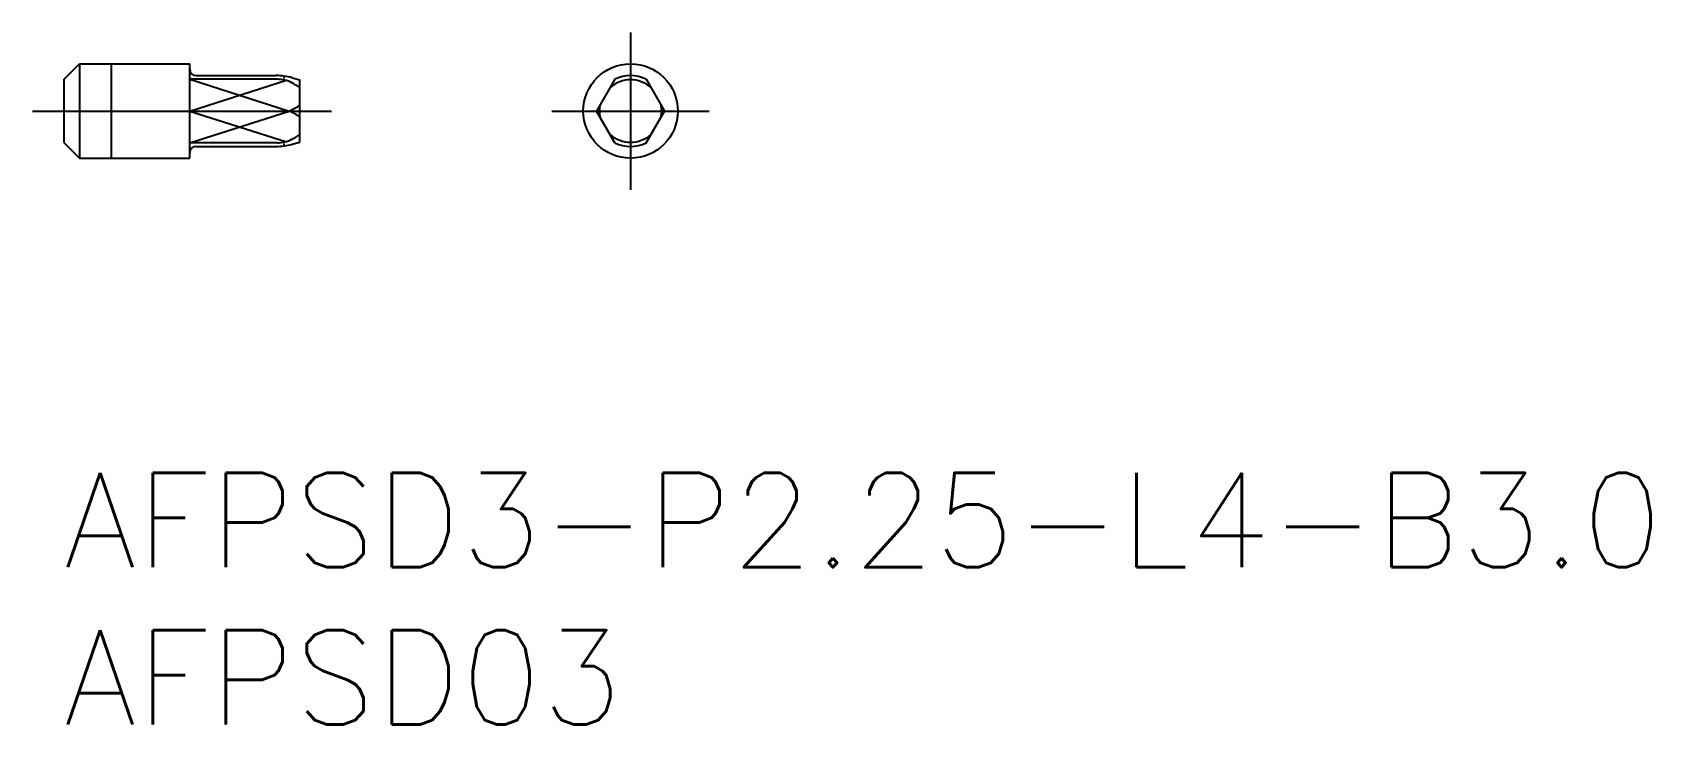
# Model space of a CAD drawing. Extents: x -1 to 50.4, y -8 to 14.
import ezdxf

# ---------------------------------------------------------------- set-up
doc = ezdxf.new("R2010")
doc.units = 0
doc.header["$LTSCALE"] = 0.5
doc.linetypes.add('CENTER', pattern=[50.8, 31.75, -6.35, 6.35, -6.35])
for name, color, linetype in [('MSM_CENTER', 1, 'CENTER'), ('MSM_CONTINUOUS', 7, 'CONTINUOUS'), ('MSM_NARROW', 5, 'CONTINUOUS'), ('MSM_PART_NUMBER', 7, 'CONTINUOUS')]:
    doc.layers.add(name, color=color, linetype=linetype)
doc.styles.get("Standard").update_dxf_attribs({"font": 'txt.shx', "height": 3, "bigfont": 'bigfont.shx'})

# ---------------------------------------------------------------- blocks, each defined once
blk = doc.blocks.new('*U17')
at = {"layer": 'MSM_PART_NUMBER'}
blk.add_text('AFPSD3-P2.25-L4-B3.0', height=3, dxfattribs=at).set_placement((0, -3))
blk = doc.blocks.new('*U18')
at = {"layer": 'MSM_PART_NUMBER'}
blk.add_text('AFPSD03', height=3, dxfattribs=at).set_placement((0, -8))

msp = doc.modelspace()

# ---------------------------------------------------------------- linework, layer by layer
at = {"layer": 'MSM_CENTER'}
for p, q in [((18, 14), (18, 9)), ((-1, 11.5), (8.5, 11.5)), ((15.5, 11.5), (20.5, 11.5))]:
    msp.add_line(p, q, dxfattribs=at)
at = {"layer": 'MSM_CONTINUOUS'}
for p, q in [((0, 12.5), (0.5, 13)), ((0.5, 13), (0.5, 10)), ((0.5, 13), (4, 13)), ((4, 10), (4, 13)), ((0, 12.5), (0, 10.5)), ((6.784, 12.508), (4, 12.508)), ((4.2, 12.625), (6.737, 12.625)), ((7.254, 12.557), (7.5, 12.491)), ((7.5, 10.509), (7.5, 12.491)), ((4, 11.5), (7.161, 11.5)), ((0, 10.5), (0.5, 10)), ((6.784, 10.492), (4, 10.492)), ((4.2, 10.375), (6.737, 10.375)), ((7.254, 10.443), (7.5, 10.509)), ((0.5, 10), (4, 10))]:
    msp.add_line(p, q, dxfattribs=at)
msp.add_circle((18, 11.5), 1.5, dxfattribs=at)
for centre, radius, start, end in [((4.2, 12.825), 0.2, 180, 270), ((6.737, 10.625), 2, 75, 90), ((6.784, 11.508), 1, 62.9112, 90), ((5.865, 9.711), 3.018, 57.2082, 62.9112), ((18, 11.5), 0.991, 49.0229, 130.9771), ((18, 11.5), 1.125, 63.6122, 116.3878), ((5.865, 14.226), 3.018, 295.4231, 302.7918), ((5.865, 8.774), 3.018, 57.2082, 64.5769), ((18, 11.5), 0.991, 169.0229, 190.9771), ((18, 11.5), 0.991, 349.0229, 10.9771), ((4.2, 10.175), 0.2, 90, 180), ((6.737, 12.375), 2, 270, 285), ((6.784, 11.492), 1, 270, 297.0888), ((5.865, 13.289), 3.018, 297.0888, 302.7918), ((18, 11.5), 0.991, 229.0229, 310.9771), ((18, 11.5), 1.125, 243.6122, 296.3878)]:
    msp.add_arc(centre, radius, start, end, dxfattribs=at)
at = {"layer": 'MSM_NARROW'}
for p, q in [((1.5, 13), (1.5, 10)), ((4, 12.508), (7.161, 11.5)), ((4, 11.5), (7.069, 12.479)), ((7, 12.531), (7, 12.579)), ((4, 10.492), (7.161, 11.5)), ((4, 11.5), (7.069, 10.521)), ((7, 10.421), (7, 10.469))]:
    msp.add_line(p, q, dxfattribs=at)
at = {"layer": 'MSM_PART_NUMBER'}
for p, q in [((17.5, 12.508), (16.918, 11.5)), ((18.5, 12.508), (19.082, 11.5)), ((17.5, 10.492), (16.918, 11.5)), ((18.5, 10.492), (19.082, 11.5))]:
    msp.add_line(p, q, dxfattribs=at)

# ---------------------------------------------------------------- block references
at = {"layer": 'MSM_CONTINUOUS'}
for name in ['*U17', '*U18']:
    msp.add_blockref(name, (0, 0), dxfattribs=at)

doc.saveas('drawing.dxf')
